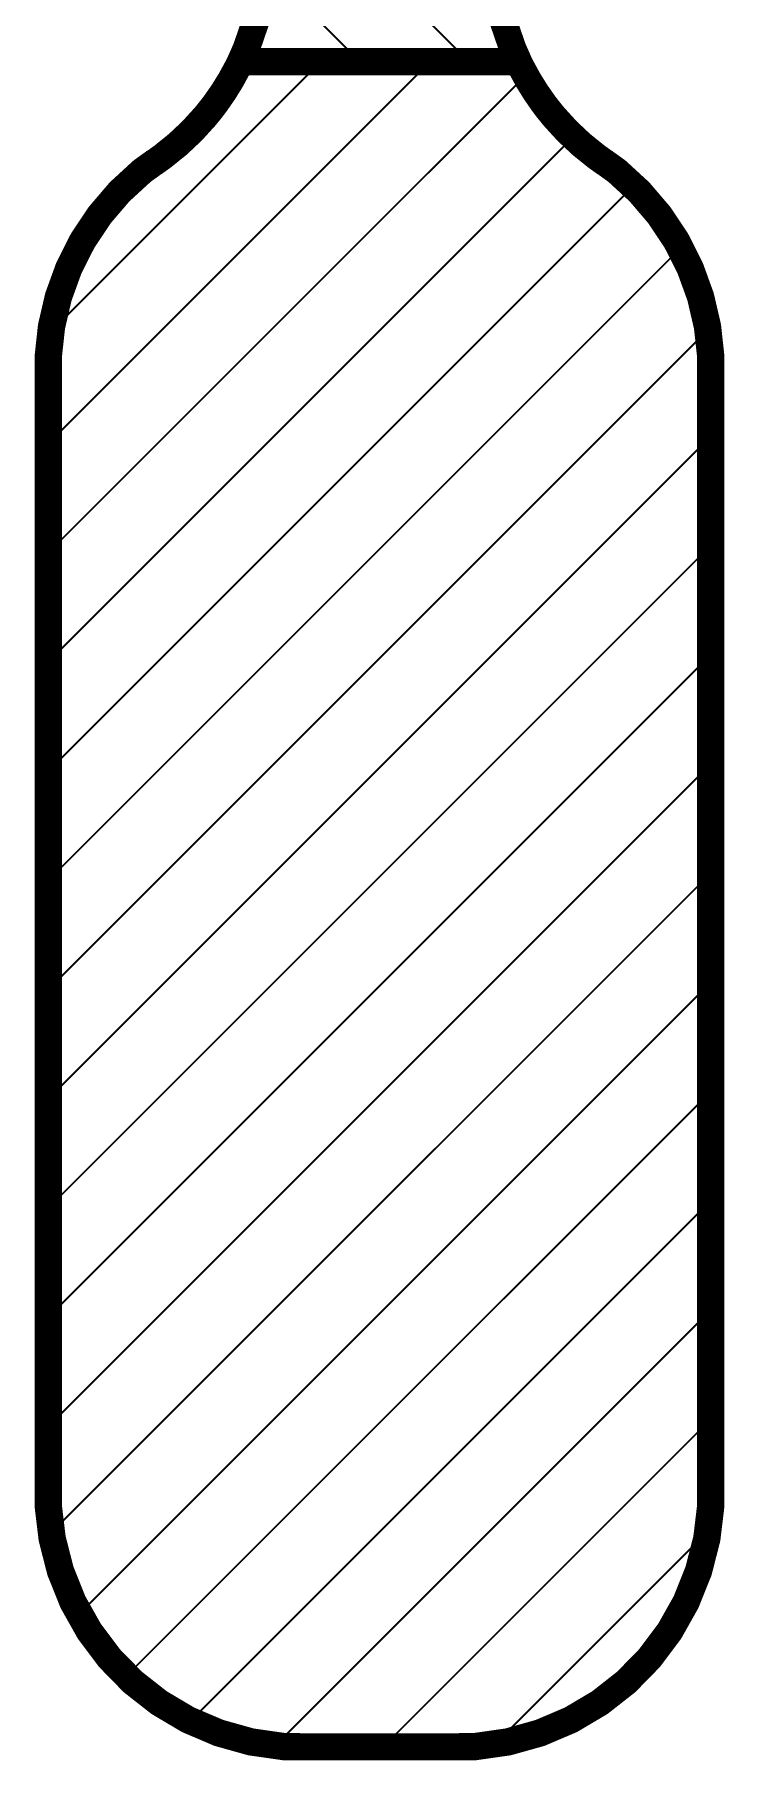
# Model space of a CAD drawing. Header units: inches. Extents: x -4.2 to 12.6, y -6.1 to 3.
# Drawn here: x 9.235 to 9.614, y -3.154 to -2.206 of the extents above; entities that cross this region are included whole.
import ezdxf

# ---------------------------------------------------------------- set-up
doc = ezdxf.new("R2010")
doc.units = ezdxf.units.IN
doc.header["$MEASUREMENT"] = 0
doc.layers.add('Dimension', color=6, linetype='Continuous')

msp = doc.modelspace()

# ---------------------------------------------------------------- linework, layer by layer
at = {"layer": 'Dimension'}
for points in [[(9.3613503, -2.108829, 0.001, 0.001, 0), (9.4737281, -2.2212068, 0.001, 0.001, 0)], [(9.360965, -2.1684437, 0.001, 0.001, 0), (9.4137254, -2.2212041, 0.001, 0.001, 0)], [(9.3509697, -2.2133443, 0.015, 0.015, 0), (9.3561502, -2.1982409, 0.015, 0.015, 0)], [(9.4920107, -2.198253, 0.015, 0.015, 0), (9.4971934, -2.2133593, 0.015, 0.015, 0)], [(9.3477434, -2.2206504, 0.015, 0.015, 0), (9.3509697, -2.2133443, 0.015, 0.015, 0)], [(9.4971934, -2.2133593, 0.015, 0.015, 0), (9.5004211, -2.2206668, 0.015, 0.015, 0)], [(9.3423871, -2.2308085, 0.015, 0.015, 0), (9.3460506, -2.2240849, 0.015, 0.015, 0)], [(9.3460506, -2.2240849, 0.015, 0.015, 0), (9.3477434, -2.2206505, 0.015, 0.015, 0)], [(9.3477434, -2.2206504, 0.015, 0.015, 0), (9.3477435, -2.2206504, 0.015, 0.015, 0)], [(9.3477434, -2.2206505, 0.015, 0.015, 0), (9.5004211, -2.2206667, 0.015, 0.015, 0)], [(9.3477435, -2.2206504, 0.015, 0.015, 0), (9.5004211, -2.2206668, 0.015, 0.015, 0)], [(9.3491717, -2.2166504, 0.001, 0.001, 0), (9.3537228, -2.2212015, 0.001, 0.001, 0)], [(9.5004211, -2.2206668, 0.015, 0.015, 0), (9.5004211, -2.2206667, 0.015, 0.015, 0)], [(9.5004211, -2.2206668, 0.015, 0.015, 0), (9.502113, -2.2240983, 0.015, 0.015, 0)], [(9.502113, -2.2240983, 0.015, 0.015, 0), (9.5057742, -2.2308167, 0.015, 0.015, 0)], [(9.2421583, -2.4904346, 0.001, 0.001, 0), (9.504634, -2.2279589, 0.001, 0.001, 0)], [(9.2421587, -2.4304342, 0.001, 0.001, 0), (9.452479, -2.2201139, 0.001, 0.001, 0)], [(9.2434881, -2.3691048, 0.001, 0.001, 0), (9.3924816, -2.2201113, 0.001, 0.001, 0)], [(9.3383621, -2.2373222, 0.015, 0.015, 0), (9.3423871, -2.2308085, 0.015, 0.015, 0)], [(9.5057742, -2.2308167, 0.015, 0.015, 0), (9.5097964, -2.2373254, 0.015, 0.015, 0)], [(9.3316735, -2.246657, 0.015, 0.015, 0), (9.3339878, -2.2436067, 0.015, 0.015, 0)], [(9.3339878, -2.2436067, 0.015, 0.015, 0), (9.3383621, -2.2373222, 0.015, 0.015, 0)], [(9.5097964, -2.2373254, 0.015, 0.015, 0), (9.5141675, -2.2436052, 0.015, 0.015, 0)], [(9.5141675, -2.2436052, 0.015, 0.015, 0), (9.5164799, -2.2466533, 0.015, 0.015, 0)], [(9.3210534, -2.258764, 0.015, 0.015, 0), (9.3282889, -2.2508272, 0.015, 0.015, 0)], [(9.3282889, -2.2508272, 0.015, 0.015, 0), (9.3316735, -2.246657, 0.015, 0.015, 0)], [(9.5164799, -2.2466533, 0.015, 0.015, 0), (9.5198639, -2.2508228, 0.015, 0.015, 0)], [(9.5198639, -2.2508228, 0.015, 0.015, 0), (9.5270981, -2.2587582, 0.015, 0.015, 0)], [(9.313232, -2.2661238, 0.015, 0.015, 0), (9.3210534, -2.258764, 0.015, 0.015, 0)], [(9.5270981, -2.2587582, 0.015, 0.015, 0), (9.5349183, -2.2661169, 0.015, 0.015, 0)], [(9.2421578, -2.5504351, 0.001, 0.001, 0), (9.5309631, -2.2616298, 0.001, 0.001, 0)], [(9.300502, -2.2759886, 0.015, 0.015, 0), (9.3048702, -2.2728638, 0.015, 0.015, 0)], [(9.3048702, -2.2728638, 0.015, 0.015, 0), (9.313232, -2.2661238, 0.015, 0.015, 0)], [(9.5349183, -2.2661169, 0.015, 0.015, 0), (9.5432784, -2.2728558, 0.015, 0.015, 0)], [(9.5432784, -2.2728558, 0.015, 0.015, 0), (9.5476457, -2.2759804, 0.015, 0.015, 0)], [(9.281259, -2.2922349, 0.015, 0.015, 0), (9.2936368, -2.280846, 0.015, 0.015, 0)], [(9.2936368, -2.280846, 0.015, 0.015, 0), (9.3004616, -2.2759317, 0.015, 0.015, 0)], [(9.3004616, -2.2759317, 0.015, 0.015, 0), (9.3005021, -2.2759886, 0.015, 0.015, 0)], [(9.300502, -2.2759886, 0.015, 0.015, 0), (9.3005021, -2.2759886, 0.015, 0.015, 0)], [(9.5476457, -2.2759804, 0.015, 0.015, 0), (9.5476916, -2.2759325, 0.015, 0.015, 0)], [(9.5476915, -2.2759325, 0.015, 0.015, 0), (9.5545158, -2.2808463, 0.015, 0.015, 0)], [(9.5476915, -2.2759325, 0.015, 0.015, 0), (9.5476916, -2.2759325, 0.015, 0.015, 0)], [(9.5545158, -2.2808463, 0.015, 0.015, 0), (9.5668925, -2.2922339, 0.015, 0.015, 0)], [(9.2703305, -2.3050209, 0.015, 0.015, 0), (9.281259, -2.2922349, 0.015, 0.015, 0)], [(9.5668925, -2.2922339, 0.015, 0.015, 0), (9.5778202, -2.3050185, 0.015, 0.015, 0)], [(9.2421574, -2.6104355, 0.001, 0.001, 0), (9.5638884, -2.2887045, 0.001, 0.001, 0)], [(9.2610079, -2.3190211, 0.015, 0.015, 0), (9.2703305, -2.3050209, 0.015, 0.015, 0)], [(9.5778202, -2.3050185, 0.015, 0.015, 0), (9.5871424, -2.319017, 0.015, 0.015, 0)], [(9.2534246, -2.3340348, 0.015, 0.015, 0), (9.2610079, -2.3190211, 0.015, 0.015, 0)], [(9.5871424, -2.319017, 0.015, 0.015, 0), (9.5947255, -2.3340289, 0.015, 0.015, 0)], [(9.2421569, -2.670436, 0.001, 0.001, 0), (9.5895584, -2.3230345, 0.001, 0.001, 0)], [(9.2476893, -2.3498469, 0.015, 0.015, 0), (9.2534246, -2.3340348, 0.015, 0.015, 0)], [(9.5947255, -2.3340289, 0.015, 0.015, 0), (9.6004611, -2.3498392, 0.015, 0.015, 0)], [(9.2438843, -2.366231, 0.015, 0.015, 0), (9.2476893, -2.3498469, 0.015, 0.015, 0)], [(9.6004611, -2.3498392, 0.015, 0.015, 0), (9.6042668, -2.3662214, 0.015, 0.015, 0)], [(9.2420638, -2.3829523, 0.015, 0.015, 0), (9.2438843, -2.366231, 0.015, 0.015, 0)], [(9.6042668, -2.3662214, 0.015, 0.015, 0), (9.6060882, -2.382941, 0.015, 0.015, 0)], [(9.2421565, -2.7304364, 0.001, 0.001, 0), (9.6045487, -2.3680442, 0.001, 0.001, 0)], [(9.2420638, -2.3829523, 0.015, 0.015, 0), (9.242159, -2.3913618, 0.015, 0.015, 0)], [(9.6059937, -2.3913497, 0.015, 0.015, 0), (9.6060882, -2.382941, 0.015, 0.015, 0)], [(9.2421545, -3.0046249, 0.015, 0.015, 0), (9.242159, -2.3913617, 0.015, 0.015, 0)], [(9.242159, -2.3913618, 0.015, 0.015, 0), (9.242159, -2.3913617, 0.015, 0.015, 0)], [(9.6059937, -2.3913497, 0.015, 0.015, 0), (9.605994, -3.0046269, 0.015, 0.015, 0)], [(9.2421561, -2.7904368, 0.001, 0.001, 0), (9.6059937, -2.4265992, 0.001, 0.001, 0)], [(9.2421556, -2.8504373, 0.001, 0.001, 0), (9.6059937, -2.4865992, 0.001, 0.001, 0)], [(9.2421552, -2.9104377, 0.001, 0.001, 0), (9.6059938, -2.5465991, 0.001, 0.001, 0)], [(9.2421547, -2.9704382, 0.001, 0.001, 0), (9.6059938, -2.6065991, 0.001, 0.001, 0)], [(9.2437636, -3.0288293, 0.001, 0.001, 0), (9.6059938, -2.6665991, 0.001, 0.001, 0)], [(9.2589674, -3.0736255, 0.001, 0.001, 0), (9.6059939, -2.726599, 0.001, 0.001, 0)], [(9.2848037, -3.1077892, 0.001, 0.001, 0), (9.6059939, -2.786599, 0.001, 0.001, 0)], [(9.3198152, -3.1327777, 0.001, 0.001, 0), (9.6059939, -2.846599, 0.001, 0.001, 0)], [(9.3662164, -3.1463765, 0.001, 0.001, 0), (9.605994, -2.9065989, 0.001, 0.001, 0)], [(9.4255561, -3.1470368, 0.001, 0.001, 0), (9.605994, -2.9665989, 0.001, 0.001, 0)], [(9.2420511, -3.0138203, 0.015, 0.015, 0), (9.2421545, -3.0046249, 0.015, 0.015, 0)], [(9.6059939, -3.004627, 0.015, 0.015, 0), (9.605994, -3.0046269, 0.015, 0.015, 0)], [(9.6059939, -3.004627, 0.015, 0.015, 0), (9.6060973, -3.0138223, 0.015, 0.015, 0)], [(9.2420511, -3.0138203, 0.015, 0.015, 0), (9.2442465, -3.0320805, 0.015, 0.015, 0)], [(9.6039018, -3.0320824, 0.015, 0.015, 0), (9.6060973, -3.0138223, 0.015, 0.015, 0)], [(9.2442465, -3.0320805, 0.015, 0.015, 0), (9.2488066, -3.049898, 0.015, 0.015, 0)], [(9.5993416, -3.0498997, 0.015, 0.015, 0), (9.6039018, -3.0320824, 0.015, 0.015, 0)], [(9.4869317, -3.1456612, 0.001, 0.001, 0), (9.6044699, -3.028123, 0.001, 0.001, 0)], [(9.2488066, -3.049898, 0.015, 0.015, 0), (9.2556533, -3.0669678, 0.015, 0.015, 0)], [(9.5924947, -3.0669693, 0.015, 0.015, 0), (9.5993416, -3.0498997, 0.015, 0.015, 0)], [(9.2556533, -3.0669678, 0.015, 0.015, 0), (9.2646696, -3.082998, 0.015, 0.015, 0)], [(9.5834785, -3.0829993, 0.015, 0.015, 0), (9.5924947, -3.0669693, 0.015, 0.015, 0)], [(9.2646696, -3.082998, 0.015, 0.015, 0), (9.275701, -3.097714, 0.015, 0.015, 0)], [(9.572447, -3.0977152, 0.015, 0.015, 0), (9.5834785, -3.0829993, 0.015, 0.015, 0)], [(9.275701, -3.097714, 0.015, 0.015, 0), (9.2885589, -3.1108644, 0.015, 0.015, 0)], [(9.5595891, -3.1108654, 0.015, 0.015, 0), (9.572447, -3.0977152, 0.015, 0.015, 0)], [(9.2885589, -3.1108644, 0.015, 0.015, 0), (9.3030232, -3.1222239, 0.015, 0.015, 0)], [(9.5451248, -3.1222248, 0.015, 0.015, 0), (9.5595891, -3.1108654, 0.015, 0.015, 0)], [(9.3030232, -3.1222239, 0.015, 0.015, 0), (9.3188466, -3.1315983, 0.015, 0.015, 0)], [(9.5293015, -3.131599, 0.015, 0.015, 0), (9.5451248, -3.1222248, 0.015, 0.015, 0)], [(9.3188466, -3.1315983, 0.015, 0.015, 0), (9.3357582, -3.1388272, 0.015, 0.015, 0)], [(9.51239, -3.1388276, 0.015, 0.015, 0), (9.5293015, -3.131599, 0.015, 0.015, 0)], [(9.3357582, -3.1388272, 0.015, 0.015, 0), (9.3534686, -3.1437868, 0.015, 0.015, 0)], [(9.3534686, -3.1437868, 0.015, 0.015, 0), (9.3716749, -3.1463922, 0.015, 0.015, 0)], [(9.4764735, -3.1463924, 0.015, 0.015, 0), (9.4946797, -3.1437871, 0.015, 0.015, 0)], [(9.4946797, -3.1437871, 0.015, 0.015, 0), (9.51239, -3.1388276, 0.015, 0.015, 0)], [(9.3716749, -3.1463922, 0.015, 0.015, 0), (9.3808702, -3.1464956, 0.015, 0.015, 0)], [(9.3808702, -3.1464956, 0.015, 0.015, 0), (9.4672782, -3.1464956, 0.015, 0.015, 0)], [(9.4672782, -3.1464956, 0.015, 0.015, 0), (9.4764735, -3.1463924, 0.015, 0.015, 0)]]:
    msp.add_lwpolyline(points, format="xyseb", dxfattribs=at)
for points in [[(9.3472197, -2.2133443, 0.0075, 0.0075, 1), (9.3547197, -2.2133443, 0.0075, 0.0075, 1)], [(9.3472197, -2.2133443, 0.0075, 0.0075, 1), (9.3547197, -2.2133443, 0.0075, 0.0075, 1)], [(9.4934434, -2.2133593, 0.0075, 0.0075, 1), (9.5009434, -2.2133593, 0.0075, 0.0075, 1)], [(9.4934434, -2.2133593, 0.0075, 0.0075, 1), (9.5009434, -2.2133593, 0.0075, 0.0075, 1)], [(9.3423006, -2.2240849, 0.0075, 0.0075, 1), (9.3498006, -2.2240849, 0.0075, 0.0075, 1)], [(9.3423006, -2.2240849, 0.0075, 0.0075, 1), (9.3498006, -2.2240849, 0.0075, 0.0075, 1)], [(9.3439934, -2.2206504, 0.0075, 0.0075, 1), (9.3514934, -2.2206504, 0.0075, 0.0075, 1)], [(9.3439934, -2.2206504, 0.0075, 0.0075, 1), (9.3514934, -2.2206504, 0.0075, 0.0075, 1)], [(9.3439934, -2.2206505, 0.0075, 0.0075, 1), (9.3514934, -2.2206505, 0.0075, 0.0075, 1)], [(9.3439934, -2.2206505, 0.0075, 0.0075, 1), (9.3514934, -2.2206505, 0.0075, 0.0075, 1)], [(9.3439935, -2.2206504, 0.0075, 0.0075, 1), (9.3514935, -2.2206504, 0.0075, 0.0075, 1)], [(9.3439935, -2.2206504, 0.0075, 0.0075, 1), (9.3514935, -2.2206504, 0.0075, 0.0075, 1)], [(9.3489217, -2.2166504, 0.0005, 0.0005, 1), (9.3494217, -2.2166504, 0.0005, 0.0005, 1)], [(9.4966711, -2.2206667, 0.0075, 0.0075, 1), (9.5041711, -2.2206667, 0.0075, 0.0075, 1)], [(9.4966711, -2.2206667, 0.0075, 0.0075, 1), (9.5041711, -2.2206667, 0.0075, 0.0075, 1)], [(9.4966711, -2.2206668, 0.0075, 0.0075, 1), (9.5041711, -2.2206668, 0.0075, 0.0075, 1)], [(9.4966711, -2.2206668, 0.0075, 0.0075, 1), (9.5041711, -2.2206668, 0.0075, 0.0075, 1)], [(9.4966711, -2.2206668, 0.0075, 0.0075, 1), (9.5041711, -2.2206668, 0.0075, 0.0075, 1)], [(9.4966711, -2.2206668, 0.0075, 0.0075, 1), (9.5041711, -2.2206668, 0.0075, 0.0075, 1)], [(9.498363, -2.2240983, 0.0075, 0.0075, 1), (9.505863, -2.2240983, 0.0075, 0.0075, 1)], [(9.498363, -2.2240983, 0.0075, 0.0075, 1), (9.505863, -2.2240983, 0.0075, 0.0075, 1)], [(9.3386371, -2.2308085, 0.0075, 0.0075, 1), (9.3461371, -2.2308085, 0.0075, 0.0075, 1)], [(9.3386371, -2.2308085, 0.0075, 0.0075, 1), (9.3461371, -2.2308085, 0.0075, 0.0075, 1)], [(9.3534728, -2.2212015, 0.0005, 0.0005, 1), (9.3539728, -2.2212015, 0.0005, 0.0005, 1)], [(9.3922316, -2.2201113, 0.0005, 0.0005, 1), (9.3927316, -2.2201113, 0.0005, 0.0005, 1)], [(9.4134754, -2.2212041, 0.0005, 0.0005, 1), (9.4139754, -2.2212041, 0.0005, 0.0005, 1)], [(9.452229, -2.2201139, 0.0005, 0.0005, 1), (9.452729, -2.2201139, 0.0005, 0.0005, 1)], [(9.4734781, -2.2212068, 0.0005, 0.0005, 1), (9.4739781, -2.2212068, 0.0005, 0.0005, 1)], [(9.5020242, -2.2308167, 0.0075, 0.0075, 1), (9.5095242, -2.2308167, 0.0075, 0.0075, 1)], [(9.5020242, -2.2308167, 0.0075, 0.0075, 1), (9.5095242, -2.2308167, 0.0075, 0.0075, 1)], [(9.504384, -2.2279589, 0.0005, 0.0005, 1), (9.504884, -2.2279589, 0.0005, 0.0005, 1)], [(9.3302378, -2.2436067, 0.0075, 0.0075, 1), (9.3377378, -2.2436067, 0.0075, 0.0075, 1)], [(9.3302378, -2.2436067, 0.0075, 0.0075, 1), (9.3377378, -2.2436067, 0.0075, 0.0075, 1)], [(9.3346121, -2.2373222, 0.0075, 0.0075, 1), (9.3421121, -2.2373222, 0.0075, 0.0075, 1)], [(9.3346121, -2.2373222, 0.0075, 0.0075, 1), (9.3421121, -2.2373222, 0.0075, 0.0075, 1)], [(9.5060464, -2.2373254, 0.0075, 0.0075, 1), (9.5135464, -2.2373254, 0.0075, 0.0075, 1)], [(9.5060464, -2.2373254, 0.0075, 0.0075, 1), (9.5135464, -2.2373254, 0.0075, 0.0075, 1)], [(9.5104175, -2.2436052, 0.0075, 0.0075, 1), (9.5179175, -2.2436052, 0.0075, 0.0075, 1)], [(9.5104175, -2.2436052, 0.0075, 0.0075, 1), (9.5179175, -2.2436052, 0.0075, 0.0075, 1)], [(9.3245389, -2.2508272, 0.0075, 0.0075, 1), (9.3320389, -2.2508272, 0.0075, 0.0075, 1)], [(9.3245389, -2.2508272, 0.0075, 0.0075, 1), (9.3320389, -2.2508272, 0.0075, 0.0075, 1)], [(9.3279235, -2.246657, 0.0075, 0.0075, 1), (9.3354235, -2.246657, 0.0075, 0.0075, 1)], [(9.3279235, -2.246657, 0.0075, 0.0075, 1), (9.3354235, -2.246657, 0.0075, 0.0075, 1)], [(9.5127299, -2.2466533, 0.0075, 0.0075, 1), (9.5202299, -2.2466533, 0.0075, 0.0075, 1)], [(9.5127299, -2.2466533, 0.0075, 0.0075, 1), (9.5202299, -2.2466533, 0.0075, 0.0075, 1)], [(9.5161139, -2.2508228, 0.0075, 0.0075, 1), (9.5236139, -2.2508228, 0.0075, 0.0075, 1)], [(9.5161139, -2.2508228, 0.0075, 0.0075, 1), (9.5236139, -2.2508228, 0.0075, 0.0075, 1)], [(9.3173034, -2.258764, 0.0075, 0.0075, 1), (9.3248034, -2.258764, 0.0075, 0.0075, 1)], [(9.3173034, -2.258764, 0.0075, 0.0075, 1), (9.3248034, -2.258764, 0.0075, 0.0075, 1)], [(9.5233481, -2.2587582, 0.0075, 0.0075, 1), (9.5308481, -2.2587582, 0.0075, 0.0075, 1)], [(9.5233481, -2.2587582, 0.0075, 0.0075, 1), (9.5308481, -2.2587582, 0.0075, 0.0075, 1)], [(9.3011202, -2.2728638, 0.0075, 0.0075, 1), (9.3086202, -2.2728638, 0.0075, 0.0075, 1)], [(9.3011202, -2.2728638, 0.0075, 0.0075, 1), (9.3086202, -2.2728638, 0.0075, 0.0075, 1)], [(9.309482, -2.2661238, 0.0075, 0.0075, 1), (9.316982, -2.2661238, 0.0075, 0.0075, 1)], [(9.309482, -2.2661238, 0.0075, 0.0075, 1), (9.316982, -2.2661238, 0.0075, 0.0075, 1)], [(9.5311683, -2.2661169, 0.0075, 0.0075, 1), (9.5386683, -2.2661169, 0.0075, 0.0075, 1)], [(9.5311683, -2.2661169, 0.0075, 0.0075, 1), (9.5386683, -2.2661169, 0.0075, 0.0075, 1)], [(9.5307131, -2.2616298, 0.0005, 0.0005, 1), (9.5312131, -2.2616298, 0.0005, 0.0005, 1)], [(9.5395284, -2.2728558, 0.0075, 0.0075, 1), (9.5470284, -2.2728558, 0.0075, 0.0075, 1)], [(9.5395284, -2.2728558, 0.0075, 0.0075, 1), (9.5470284, -2.2728558, 0.0075, 0.0075, 1)], [(9.2898868, -2.280846, 0.0075, 0.0075, 1), (9.2973868, -2.280846, 0.0075, 0.0075, 1)], [(9.2898868, -2.280846, 0.0075, 0.0075, 1), (9.2973868, -2.280846, 0.0075, 0.0075, 1)], [(9.2967116, -2.2759317, 0.0075, 0.0075, 1), (9.3042116, -2.2759317, 0.0075, 0.0075, 1)], [(9.2967116, -2.2759317, 0.0075, 0.0075, 1), (9.3042116, -2.2759317, 0.0075, 0.0075, 1)], [(9.296752, -2.2759886, 0.0075, 0.0075, 1), (9.304252, -2.2759886, 0.0075, 0.0075, 1)], [(9.296752, -2.2759886, 0.0075, 0.0075, 1), (9.304252, -2.2759886, 0.0075, 0.0075, 1)], [(9.2967521, -2.2759886, 0.0075, 0.0075, 1), (9.3042521, -2.2759886, 0.0075, 0.0075, 1)], [(9.2967521, -2.2759886, 0.0075, 0.0075, 1), (9.3042521, -2.2759886, 0.0075, 0.0075, 1)], [(9.5438957, -2.2759804, 0.0075, 0.0075, 1), (9.5513957, -2.2759804, 0.0075, 0.0075, 1)], [(9.5438957, -2.2759804, 0.0075, 0.0075, 1), (9.5513957, -2.2759804, 0.0075, 0.0075, 1)], [(9.5439415, -2.2759325, 0.0075, 0.0075, 1), (9.5514415, -2.2759325, 0.0075, 0.0075, 1)], [(9.5439415, -2.2759325, 0.0075, 0.0075, 1), (9.5514415, -2.2759325, 0.0075, 0.0075, 1)], [(9.5439416, -2.2759325, 0.0075, 0.0075, 1), (9.5514416, -2.2759325, 0.0075, 0.0075, 1)], [(9.5439416, -2.2759325, 0.0075, 0.0075, 1), (9.5514416, -2.2759325, 0.0075, 0.0075, 1)], [(9.5507658, -2.2808463, 0.0075, 0.0075, 1), (9.5582658, -2.2808463, 0.0075, 0.0075, 1)], [(9.5507658, -2.2808463, 0.0075, 0.0075, 1), (9.5582658, -2.2808463, 0.0075, 0.0075, 1)], [(9.277509, -2.2922349, 0.0075, 0.0075, 1), (9.285009, -2.2922349, 0.0075, 0.0075, 1)], [(9.277509, -2.2922349, 0.0075, 0.0075, 1), (9.285009, -2.2922349, 0.0075, 0.0075, 1)], [(9.5631425, -2.2922339, 0.0075, 0.0075, 1), (9.5706425, -2.2922339, 0.0075, 0.0075, 1)], [(9.5631425, -2.2922339, 0.0075, 0.0075, 1), (9.5706425, -2.2922339, 0.0075, 0.0075, 1)], [(9.5636384, -2.2887045, 0.0005, 0.0005, 1), (9.5641384, -2.2887045, 0.0005, 0.0005, 1)], [(9.2665805, -2.3050209, 0.0075, 0.0075, 1), (9.2740805, -2.3050209, 0.0075, 0.0075, 1)], [(9.2665805, -2.3050209, 0.0075, 0.0075, 1), (9.2740805, -2.3050209, 0.0075, 0.0075, 1)], [(9.5740702, -2.3050185, 0.0075, 0.0075, 1), (9.5815702, -2.3050185, 0.0075, 0.0075, 1)], [(9.5740702, -2.3050185, 0.0075, 0.0075, 1), (9.5815702, -2.3050185, 0.0075, 0.0075, 1)], [(9.2572579, -2.3190211, 0.0075, 0.0075, 1), (9.2647579, -2.3190211, 0.0075, 0.0075, 1)], [(9.2572579, -2.3190211, 0.0075, 0.0075, 1), (9.2647579, -2.3190211, 0.0075, 0.0075, 1)], [(9.5833924, -2.319017, 0.0075, 0.0075, 1), (9.5908924, -2.319017, 0.0075, 0.0075, 1)], [(9.5833924, -2.319017, 0.0075, 0.0075, 1), (9.5908924, -2.319017, 0.0075, 0.0075, 1)], [(9.5893084, -2.3230345, 0.0005, 0.0005, 1), (9.5898084, -2.3230345, 0.0005, 0.0005, 1)], [(9.2496746, -2.3340348, 0.0075, 0.0075, 1), (9.2571746, -2.3340348, 0.0075, 0.0075, 1)], [(9.2496746, -2.3340348, 0.0075, 0.0075, 1), (9.2571746, -2.3340348, 0.0075, 0.0075, 1)], [(9.5909755, -2.3340289, 0.0075, 0.0075, 1), (9.5984755, -2.3340289, 0.0075, 0.0075, 1)], [(9.5909755, -2.3340289, 0.0075, 0.0075, 1), (9.5984755, -2.3340289, 0.0075, 0.0075, 1)], [(9.2439393, -2.3498469, 0.0075, 0.0075, 1), (9.2514393, -2.3498469, 0.0075, 0.0075, 1)], [(9.2439393, -2.3498469, 0.0075, 0.0075, 1), (9.2514393, -2.3498469, 0.0075, 0.0075, 1)], [(9.5967111, -2.3498392, 0.0075, 0.0075, 1), (9.6042111, -2.3498392, 0.0075, 0.0075, 1)], [(9.5967111, -2.3498392, 0.0075, 0.0075, 1), (9.6042111, -2.3498392, 0.0075, 0.0075, 1)], [(9.2401343, -2.366231, 0.0075, 0.0075, 1), (9.2476343, -2.366231, 0.0075, 0.0075, 1)], [(9.2401343, -2.366231, 0.0075, 0.0075, 1), (9.2476343, -2.366231, 0.0075, 0.0075, 1)], [(9.6005168, -2.3662214, 0.0075, 0.0075, 1), (9.6080168, -2.3662214, 0.0075, 0.0075, 1)], [(9.6005168, -2.3662214, 0.0075, 0.0075, 1), (9.6080168, -2.3662214, 0.0075, 0.0075, 1)], [(9.2432381, -2.3691048, 0.0005, 0.0005, 1), (9.2437381, -2.3691048, 0.0005, 0.0005, 1)], [(9.6042987, -2.3680442, 0.0005, 0.0005, 1), (9.6047987, -2.3680442, 0.0005, 0.0005, 1)], [(9.2383138, -2.3829523, 0.0075, 0.0075, 1), (9.2458138, -2.3829523, 0.0075, 0.0075, 1)], [(9.2383138, -2.3829523, 0.0075, 0.0075, 1), (9.2458138, -2.3829523, 0.0075, 0.0075, 1)], [(9.6023382, -2.382941, 0.0075, 0.0075, 1), (9.6098382, -2.382941, 0.0075, 0.0075, 1)], [(9.6023382, -2.382941, 0.0075, 0.0075, 1), (9.6098382, -2.382941, 0.0075, 0.0075, 1)], [(9.238409, -2.3913617, 0.0075, 0.0075, 1), (9.245909, -2.3913617, 0.0075, 0.0075, 1)], [(9.238409, -2.3913617, 0.0075, 0.0075, 1), (9.245909, -2.3913617, 0.0075, 0.0075, 1)], [(9.238409, -2.3913618, 0.0075, 0.0075, 1), (9.245909, -2.3913618, 0.0075, 0.0075, 1)], [(9.238409, -2.3913618, 0.0075, 0.0075, 1), (9.245909, -2.3913618, 0.0075, 0.0075, 1)], [(9.6022437, -2.3913497, 0.0075, 0.0075, 1), (9.6097437, -2.3913497, 0.0075, 0.0075, 1)], [(9.6022437, -2.3913497, 0.0075, 0.0075, 1), (9.6097437, -2.3913497, 0.0075, 0.0075, 1)], [(9.6057437, -2.4265992, 0.0005, 0.0005, 1), (9.6062437, -2.4265992, 0.0005, 0.0005, 1)], [(9.2419087, -2.4304342, 0.0005, 0.0005, 1), (9.2424087, -2.4304342, 0.0005, 0.0005, 1)], [(9.2419083, -2.4904346, 0.0005, 0.0005, 1), (9.2424083, -2.4904346, 0.0005, 0.0005, 1)], [(9.6057437, -2.4865992, 0.0005, 0.0005, 1), (9.6062437, -2.4865992, 0.0005, 0.0005, 1)], [(9.2419078, -2.5504351, 0.0005, 0.0005, 1), (9.2424078, -2.5504351, 0.0005, 0.0005, 1)], [(9.6057438, -2.5465991, 0.0005, 0.0005, 1), (9.6062438, -2.5465991, 0.0005, 0.0005, 1)], [(9.6057438, -2.6065991, 0.0005, 0.0005, 1), (9.6062438, -2.6065991, 0.0005, 0.0005, 1)], [(9.2419074, -2.6104355, 0.0005, 0.0005, 1), (9.2424074, -2.6104355, 0.0005, 0.0005, 1)], [(9.2419069, -2.670436, 0.0005, 0.0005, 1), (9.2424069, -2.670436, 0.0005, 0.0005, 1)], [(9.6057438, -2.6665991, 0.0005, 0.0005, 1), (9.6062438, -2.6665991, 0.0005, 0.0005, 1)], [(9.2419065, -2.7304364, 0.0005, 0.0005, 1), (9.2424065, -2.7304364, 0.0005, 0.0005, 1)], [(9.6057439, -2.726599, 0.0005, 0.0005, 1), (9.6062439, -2.726599, 0.0005, 0.0005, 1)], [(9.6057439, -2.786599, 0.0005, 0.0005, 1), (9.6062439, -2.786599, 0.0005, 0.0005, 1)], [(9.2419061, -2.7904368, 0.0005, 0.0005, 1), (9.2424061, -2.7904368, 0.0005, 0.0005, 1)], [(9.2419056, -2.8504373, 0.0005, 0.0005, 1), (9.2424056, -2.8504373, 0.0005, 0.0005, 1)], [(9.6057439, -2.846599, 0.0005, 0.0005, 1), (9.6062439, -2.846599, 0.0005, 0.0005, 1)], [(9.2419052, -2.9104377, 0.0005, 0.0005, 1), (9.2424052, -2.9104377, 0.0005, 0.0005, 1)], [(9.605744, -2.9065989, 0.0005, 0.0005, 1), (9.606244, -2.9065989, 0.0005, 0.0005, 1)], [(9.605744, -2.9665989, 0.0005, 0.0005, 1), (9.606244, -2.9665989, 0.0005, 0.0005, 1)], [(9.2419047, -2.9704382, 0.0005, 0.0005, 1), (9.2424047, -2.9704382, 0.0005, 0.0005, 1)], [(9.2384045, -3.0046249, 0.0075, 0.0075, 1), (9.2459045, -3.0046249, 0.0075, 0.0075, 1)], [(9.2384045, -3.0046249, 0.0075, 0.0075, 1), (9.2459045, -3.0046249, 0.0075, 0.0075, 1)], [(9.6022439, -3.004627, 0.0075, 0.0075, 1), (9.6097439, -3.004627, 0.0075, 0.0075, 1)], [(9.6022439, -3.004627, 0.0075, 0.0075, 1), (9.6097439, -3.004627, 0.0075, 0.0075, 1)], [(9.602244, -3.0046269, 0.0075, 0.0075, 1), (9.609744, -3.0046269, 0.0075, 0.0075, 1)], [(9.602244, -3.0046269, 0.0075, 0.0075, 1), (9.609744, -3.0046269, 0.0075, 0.0075, 1)], [(9.2383011, -3.0138203, 0.0075, 0.0075, 1), (9.2458011, -3.0138203, 0.0075, 0.0075, 1)], [(9.2383011, -3.0138203, 0.0075, 0.0075, 1), (9.2458011, -3.0138203, 0.0075, 0.0075, 1)], [(9.6023473, -3.0138223, 0.0075, 0.0075, 1), (9.6098473, -3.0138223, 0.0075, 0.0075, 1)], [(9.6023473, -3.0138223, 0.0075, 0.0075, 1), (9.6098473, -3.0138223, 0.0075, 0.0075, 1)], [(9.2404965, -3.0320805, 0.0075, 0.0075, 1), (9.2479965, -3.0320805, 0.0075, 0.0075, 1)], [(9.2404965, -3.0320805, 0.0075, 0.0075, 1), (9.2479965, -3.0320805, 0.0075, 0.0075, 1)], [(9.6001518, -3.0320824, 0.0075, 0.0075, 1), (9.6076518, -3.0320824, 0.0075, 0.0075, 1)], [(9.6001518, -3.0320824, 0.0075, 0.0075, 1), (9.6076518, -3.0320824, 0.0075, 0.0075, 1)], [(9.2435136, -3.0288293, 0.0005, 0.0005, 1), (9.2440136, -3.0288293, 0.0005, 0.0005, 1)], [(9.6042199, -3.028123, 0.0005, 0.0005, 1), (9.6047199, -3.028123, 0.0005, 0.0005, 1)], [(9.2450566, -3.049898, 0.0075, 0.0075, 1), (9.2525566, -3.049898, 0.0075, 0.0075, 1)], [(9.2450566, -3.049898, 0.0075, 0.0075, 1), (9.2525566, -3.049898, 0.0075, 0.0075, 1)], [(9.5955916, -3.0498997, 0.0075, 0.0075, 1), (9.6030916, -3.0498997, 0.0075, 0.0075, 1)], [(9.5955916, -3.0498997, 0.0075, 0.0075, 1), (9.6030916, -3.0498997, 0.0075, 0.0075, 1)], [(9.2519033, -3.0669678, 0.0075, 0.0075, 1), (9.2594033, -3.0669678, 0.0075, 0.0075, 1)], [(9.2519033, -3.0669678, 0.0075, 0.0075, 1), (9.2594033, -3.0669678, 0.0075, 0.0075, 1)], [(9.5887447, -3.0669693, 0.0075, 0.0075, 1), (9.5962447, -3.0669693, 0.0075, 0.0075, 1)], [(9.5887447, -3.0669693, 0.0075, 0.0075, 1), (9.5962447, -3.0669693, 0.0075, 0.0075, 1)], [(9.2609196, -3.082998, 0.0075, 0.0075, 1), (9.2684196, -3.082998, 0.0075, 0.0075, 1)], [(9.2609196, -3.082998, 0.0075, 0.0075, 1), (9.2684196, -3.082998, 0.0075, 0.0075, 1)], [(9.2587174, -3.0736255, 0.0005, 0.0005, 1), (9.2592174, -3.0736255, 0.0005, 0.0005, 1)], [(9.5797285, -3.0829993, 0.0075, 0.0075, 1), (9.5872285, -3.0829993, 0.0075, 0.0075, 1)], [(9.5797285, -3.0829993, 0.0075, 0.0075, 1), (9.5872285, -3.0829993, 0.0075, 0.0075, 1)], [(9.271951, -3.097714, 0.0075, 0.0075, 1), (9.279451, -3.097714, 0.0075, 0.0075, 1)], [(9.271951, -3.097714, 0.0075, 0.0075, 1), (9.279451, -3.097714, 0.0075, 0.0075, 1)], [(9.568697, -3.0977152, 0.0075, 0.0075, 1), (9.576197, -3.0977152, 0.0075, 0.0075, 1)], [(9.568697, -3.0977152, 0.0075, 0.0075, 1), (9.576197, -3.0977152, 0.0075, 0.0075, 1)], [(9.2848089, -3.1108644, 0.0075, 0.0075, 1), (9.2923089, -3.1108644, 0.0075, 0.0075, 1)], [(9.2848089, -3.1108644, 0.0075, 0.0075, 1), (9.2923089, -3.1108644, 0.0075, 0.0075, 1)], [(9.2845537, -3.1077892, 0.0005, 0.0005, 1), (9.2850537, -3.1077892, 0.0005, 0.0005, 1)], [(9.5558391, -3.1108654, 0.0075, 0.0075, 1), (9.5633391, -3.1108654, 0.0075, 0.0075, 1)], [(9.5558391, -3.1108654, 0.0075, 0.0075, 1), (9.5633391, -3.1108654, 0.0075, 0.0075, 1)], [(9.2992732, -3.1222239, 0.0075, 0.0075, 1), (9.3067732, -3.1222239, 0.0075, 0.0075, 1)], [(9.2992732, -3.1222239, 0.0075, 0.0075, 1), (9.3067732, -3.1222239, 0.0075, 0.0075, 1)], [(9.5413748, -3.1222248, 0.0075, 0.0075, 1), (9.5488748, -3.1222248, 0.0075, 0.0075, 1)], [(9.5413748, -3.1222248, 0.0075, 0.0075, 1), (9.5488748, -3.1222248, 0.0075, 0.0075, 1)], [(9.3150966, -3.1315983, 0.0075, 0.0075, 1), (9.3225966, -3.1315983, 0.0075, 0.0075, 1)], [(9.3150966, -3.1315983, 0.0075, 0.0075, 1), (9.3225966, -3.1315983, 0.0075, 0.0075, 1)], [(9.5255515, -3.131599, 0.0075, 0.0075, 1), (9.5330515, -3.131599, 0.0075, 0.0075, 1)], [(9.5255515, -3.131599, 0.0075, 0.0075, 1), (9.5330515, -3.131599, 0.0075, 0.0075, 1)], [(9.3195652, -3.1327777, 0.0005, 0.0005, 1), (9.3200652, -3.1327777, 0.0005, 0.0005, 1)], [(9.3320082, -3.1388272, 0.0075, 0.0075, 1), (9.3395082, -3.1388272, 0.0075, 0.0075, 1)], [(9.3320082, -3.1388272, 0.0075, 0.0075, 1), (9.3395082, -3.1388272, 0.0075, 0.0075, 1)], [(9.3497186, -3.1437868, 0.0075, 0.0075, 1), (9.3572186, -3.1437868, 0.0075, 0.0075, 1)], [(9.3497186, -3.1437868, 0.0075, 0.0075, 1), (9.3572186, -3.1437868, 0.0075, 0.0075, 1)], [(9.4909297, -3.1437871, 0.0075, 0.0075, 1), (9.4984297, -3.1437871, 0.0075, 0.0075, 1)], [(9.4909297, -3.1437871, 0.0075, 0.0075, 1), (9.4984297, -3.1437871, 0.0075, 0.0075, 1)], [(9.50864, -3.1388276, 0.0075, 0.0075, 1), (9.51614, -3.1388276, 0.0075, 0.0075, 1)], [(9.50864, -3.1388276, 0.0075, 0.0075, 1), (9.51614, -3.1388276, 0.0075, 0.0075, 1)], [(9.3679249, -3.1463922, 0.0075, 0.0075, 1), (9.3754249, -3.1463922, 0.0075, 0.0075, 1)], [(9.3679249, -3.1463922, 0.0075, 0.0075, 1), (9.3754249, -3.1463922, 0.0075, 0.0075, 1)], [(9.3659664, -3.1463765, 0.0005, 0.0005, 1), (9.3664664, -3.1463765, 0.0005, 0.0005, 1)], [(9.3771202, -3.1464956, 0.0075, 0.0075, 1), (9.3846202, -3.1464956, 0.0075, 0.0075, 1)], [(9.3771202, -3.1464956, 0.0075, 0.0075, 1), (9.3846202, -3.1464956, 0.0075, 0.0075, 1)], [(9.4253061, -3.1470368, 0.0005, 0.0005, 1), (9.4258061, -3.1470368, 0.0005, 0.0005, 1)], [(9.4635282, -3.1464956, 0.0075, 0.0075, 1), (9.4710282, -3.1464956, 0.0075, 0.0075, 1)], [(9.4635282, -3.1464956, 0.0075, 0.0075, 1), (9.4710282, -3.1464956, 0.0075, 0.0075, 1)], [(9.4727235, -3.1463924, 0.0075, 0.0075, 1), (9.4802235, -3.1463924, 0.0075, 0.0075, 1)], [(9.4727235, -3.1463924, 0.0075, 0.0075, 1), (9.4802235, -3.1463924, 0.0075, 0.0075, 1)], [(9.4866817, -3.1456612, 0.0005, 0.0005, 1), (9.4871817, -3.1456612, 0.0005, 0.0005, 1)]]:
    msp.add_lwpolyline(points, format="xyseb", close=True, dxfattribs=at)

doc.saveas('drawing.dxf')
